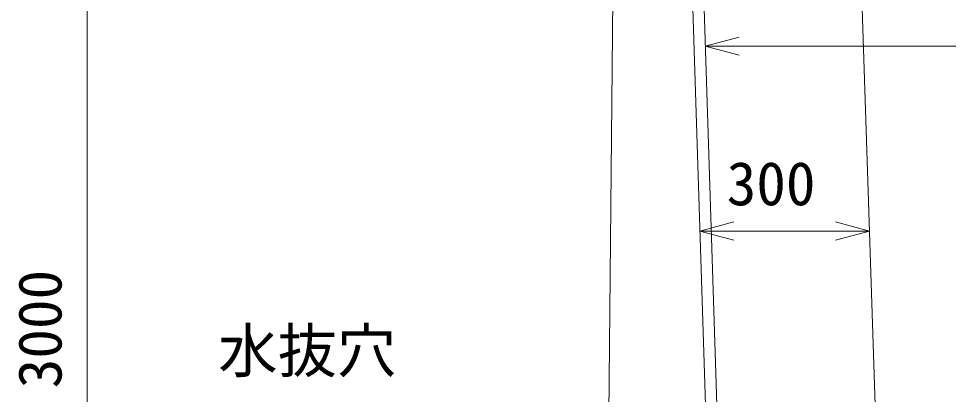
# Model space of a CAD drawing. Units: millimetres, scale not verified. Extents: x 0 to 252300, y 59400 to 118800.
# Drawn here: x 218117 to 223604, y 94531 to 96747 of the extents above; entities that cross this region are included whole.
import ezdxf
from ezdxf.enums import TextEntityAlignment as Align

# ---------------------------------------------------------------- set-up
doc = ezdxf.new("R2010")
doc.units = ezdxf.units.MM
doc.header["$LTSCALE"] = 300
for name, color, linetype, lineweight in [('0_2', 1, 'Continuous', 18), ('D-STR', 1, 'Continuous', 18), ('D-STR-DIM', 7, 'Continuous', 18), ('D-STR-HTXT', 7, 'Continuous', 18)]:
    doc.layers.add(name, color=color, linetype=linetype, lineweight=lineweight)
doc.styles.add('ＭＳ ゴシック', font='')
doc.styles.get('ＭＳ ゴシック').set_extended_font_data('MS Gothic')

msp = doc.modelspace()

# ---------------------------------------------------------------- linework, layer by layer
at = {"layer": '0_2'}
for p, q in [((222168.7, 96584.2), (222368.7, 96637.8)), ((222368.7, 96530.6), (222168.7, 96584.2)), ((222168.7, 96584.2), (222368.7, 96584.2)), ((222137.1, 95494.2), (222337.1, 95547.8)), ((222937.6, 95547.8), (223137.6, 95494.2)), ((222337.1, 95440.6), (222137.1, 95494.2)), ((222137.1, 95494.2), (222337.1, 95494.2)), ((223137.6, 95494.2), (222937.6, 95440.6)), ((223137.6, 95494.2), (222937.6, 95494.2))]:
    msp.add_line(p, q, dxfattribs=at)
at = {"layer": 'D-STR'}
for p, q in [((221655.6, 100022.8), (221555.6, 90022.8)), ((222269.3, 91389.5), (222014.9, 99289.5)), ((222336, 91389.5), (222081.6, 99289.5)), ((223264.4, 91556.1), (223015.4, 99289.5))]:
    msp.add_line(p, q, dxfattribs=at)
at = {"layer": 'D-STR-DIM'}
for p, q in [((218522.3, 99822.8), (218522.3, 90222.8)), ((222937.6, 95494.2), (222337.1, 95494.2))]:
    msp.add_line(p, q, dxfattribs=at)
at = {"layer": 'D-STR-HTXT'}
msp.add_line((222368.7, 96584.2), (225930.2, 96584.2), dxfattribs=at)

# ---------------------------------------------------------------- texts
at = {"layer": 'D-STR-DIM', "color": 1, "style": 'ＭＳ ゴシック'}
msp.add_text('300', height=256.6, dxfattribs=at).set_placement((222295.4, 95569.2), align=Align.BOTTOM_LEFT)
msp.add_text('3000', height=256.6, rotation=90, dxfattribs=at).set_placement((218447.3, 94567.1), align=Align.BOTTOM_LEFT)
at = {"layer": 'D-STR-HTXT', "color": 1, "style": 'ＭＳ ゴシック'}
msp.add_text('水抜穴', height=256.6, dxfattribs=at).set_placement((219294.9, 94583.5), align=Align.BOTTOM_LEFT)

doc.saveas('drawing.dxf')
